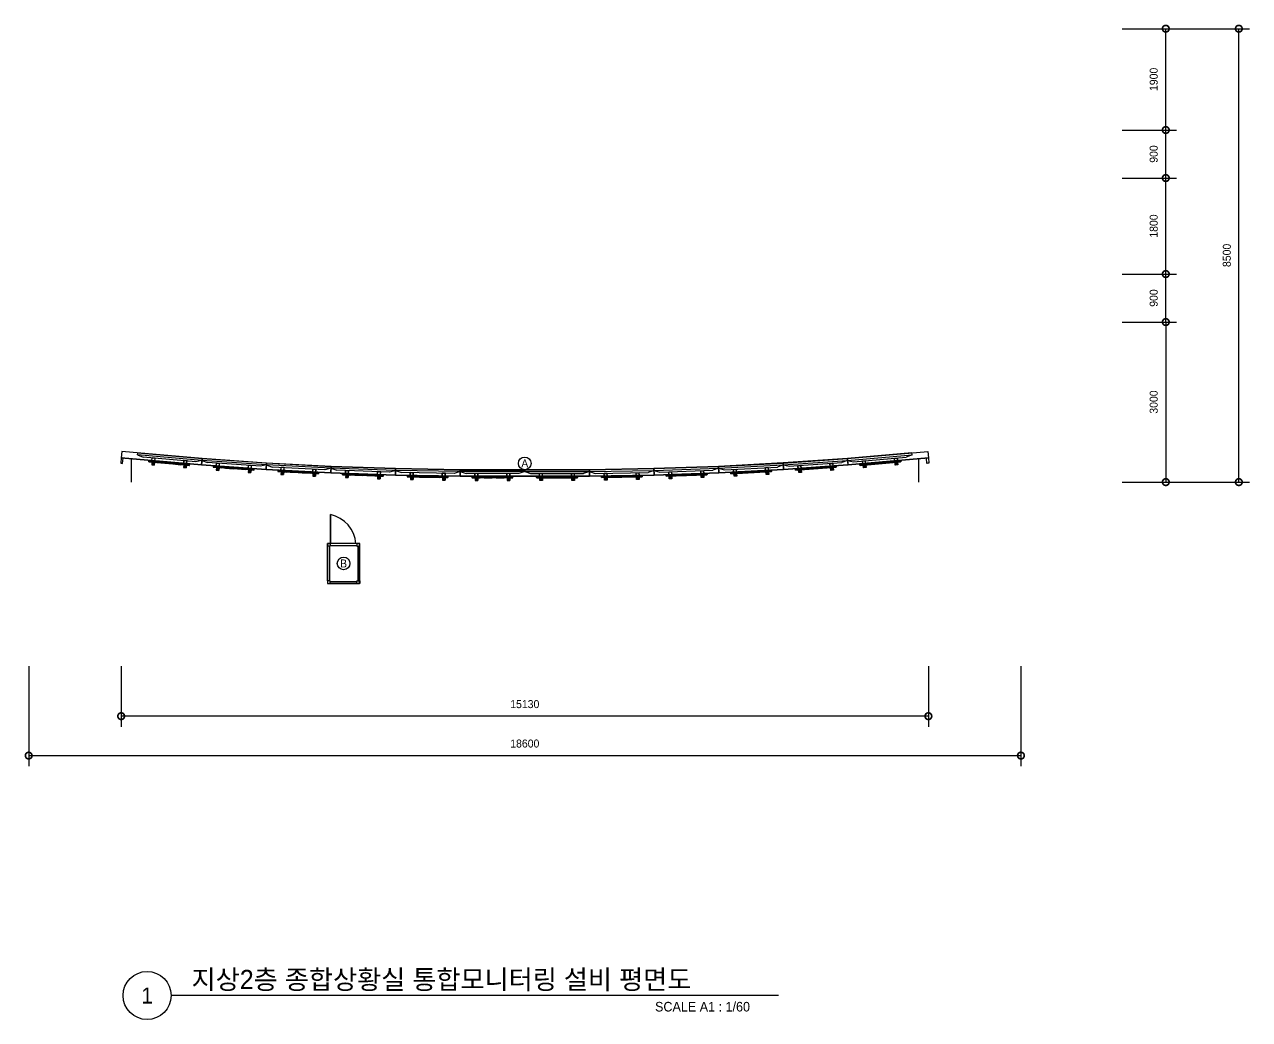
# Model space of a CAD drawing. Header units: millimetres. Extents: x 14417 to 125410, y 885 to 33253.
# Drawn here: x 14417 to 37381, y 1770 to 20425 of the extents above; entities that cross this region are included whole.
import ezdxf
from ezdxf.enums import TextEntityAlignment as Align

# ---------------------------------------------------------------- set-up
doc = ezdxf.new("R2010")
doc.units = ezdxf.units.MM
doc.header["$LTSCALE"] = 300
doc.linetypes.add('DASHED', pattern=[0.75, 0.5, -0.25])
doc.layers.get('Defpoints').update_dxf_attribs({"color": 163})
for name, color, linetype in [('------19 Communication Etc', 3, 'Continuous'), ('-----29 Indicator', 1, 'Continuous'), ('-----30 Text', 2, 'Continuous'), ('-----36 Dimension', 1, 'Continuous'), ('-----41 Drawing Title', 2, 'Continuous')]:
    doc.layers.add(name, color=color, linetype=linetype)
doc.styles.add('ELEC', font='')
doc.styles.get('ELEC').set_extended_font_data('Dotum')
doc.dimstyles.new('LE', dxfattribs={"dimscale": 30, "dimtxt": 3, "dimasz": 2.5, "dimexe": 2, "dimexo": 2, "dimgap": 1.5, "dimtad": 1, "dimdec": 0, "dimzin": 1, "dimdsep": 46, "dimtxsty": 'ELEC', "dimblk": 'DOTSMALL', "dimcen": 0, "dimclrd": 1, "dimclre": 1, "dimclrt": 1, "dimadec": 0, "dimazin": 0, "dimtfac": 1, "dimtdec": 0, "dimtix": 1, "dimtmove": 2, "dimatfit": 3, "dimldrblk": 'DOTSMALL', "dimfxl": 1, "dimtolj": 1, "dimtzin": 1, "dimarcsym": 0})

# ---------------------------------------------------------------- blocks, each defined once
blk = doc.blocks.new('sgcrrdcg')
at = {"color": 4}
for p, q in [((4541, -12196), (4541, -12161)), ((4592, -12159), (5094, -12159)), ((4592, -12159), (4592, -12194)), ((4592, -12159), (4592, -12194)), ((5094, -12159), (5094, -12194)), ((5145, -12196), (5145, -12161)), ((4549, -12210), (4540, -12210)), ((4576, -12210), (4540, -12210)), ((4540, -12210), (4540, -12858)), ((4576, -12858), (4576, -12210)), ((4592, -12186), (4592, -12195)), ((4592, -12186), (4592, -12195)), ((5094, -12194), (4592, -12194)), ((5094, -12186), (5094, -12195)), ((5109, -12858), (5109, -12210)), ((5109, -12210), (5145, -12210)), ((5136, -12210), (5145, -12210)), ((5145, -12210), (5145, -12858)), ((4549, -12858), (4540, -12858)), ((4576, -12858), (4540, -12858)), ((4549, -12858), (4540, -12858)), ((4576, -12858), (4540, -12858)), ((5109, -12858), (5145, -12858)), ((5109, -12858), (5145, -12858)), ((5136, -12858), (5145, -12858)), ((5136, -12858), (5145, -12858)), ((4541, -12872), (4541, -12907)), ((4592, -12882), (4592, -12873)), ((4592, -12882), (4592, -12873)), ((4592, -12882), (4592, -12873)), ((5094, -12874), (4592, -12874)), ((4592, -12909), (4592, -12874)), ((4592, -12909), (4592, -12874)), ((4592, -12909), (4592, -12874)), ((4592, -12909), (5094, -12909)), ((5094, -12882), (5094, -12873)), ((5094, -12882), (5094, -12873)), ((5094, -12909), (5094, -12874)), ((5094, -12909), (5094, -12874)), ((5145, -12872), (5145, -12907))]:
    blk.add_line(p, q, dxfattribs=at)
for points in [[(4540, -12210), (4540, -12159), (4592, -12159), (4592, -12210)], [(4541, -12909), (5145, -12909), (5145, -12159), (4541, -12159)], [(5145, -12210), (5145, -12159), (5094, -12159), (5094, -12210)], [(4540, -12858), (4540, -12909), (4592, -12909), (4592, -12858)], [(5145, -12858), (5145, -12909), (5094, -12909), (5094, -12858)]]:
    blk.add_lwpolyline(points, close=True, dxfattribs=at)
blk = doc.blocks.new('55didt')
at = {"color": 4, "linetype": 'Continuous'}
for p, q in [((5594941, -5153641), (5594940, -5153641)), ((5594940, -5153642), (5594941, -5153642)), ((5594941, -5153652), (5594940, -5153652)), ((5594940, -5153653), (5594941, -5153653)), ((5594941, -5153639), (5594941, -5153639)), ((5594941, -5153645), (5594941, -5153645)), ((5594941, -5153650), (5594941, -5153650)), ((5594941, -5153656), (5594941, -5153656)), ((5594942, -5153637), (5594944, -5153637)), ((5594942, -5153637), (5594942, -5153646)), ((5594942, -5153646), (5594944, -5153646)), ((5594942, -5153648), (5594944, -5153648)), ((5594942, -5153648), (5594942, -5153657)), ((5594942, -5153657), (5594944, -5153657)), ((5594944, -5153635), (5595704, -5153635)), ((5594944, -5153635), (5594944, -5153660)), ((5594946, -5153636), (5594944, -5153636)), ((5594946, -5153659), (5594944, -5153659)), ((5594946, -5153660), (5594944, -5153660)), ((5594946, -5153637), (5594946, -5153635)), ((5594948, -5153637), (5594946, -5153637)), ((5594946, -5153637), (5594946, -5153657)), ((5594946, -5153660), (5594946, -5153657)), ((5594946, -5153658), (5594946, -5153658)), ((5594948, -5153635), (5594948, -5153657)), ((5595700, -5153638), (5594948, -5153638)), ((5594948, -5153639), (5594951, -5153639)), ((5594948, -5153644), (5594951, -5153644)), ((5594948, -5153650), (5594951, -5153650)), ((5594948, -5153655), (5594951, -5153655)), ((5595700, -5153657), (5594948, -5153657)), ((5595699, -5153658), (5594949, -5153658)), ((5594949, -5153660), (5594949, -5153658)), ((5595699, -5153660), (5594949, -5153660)), ((5594952, -5153640), (5594951, -5153639)), ((5594951, -5153644), (5594951, -5153639)), ((5594952, -5153644), (5594951, -5153644)), ((5594952, -5153651), (5594951, -5153650)), ((5594951, -5153655), (5594951, -5153650)), ((5594952, -5153655), (5594951, -5153655)), ((5594952, -5153644), (5594952, -5153640)), ((5594952, -5153655), (5594952, -5153651)), ((5594989, -5153660), (5594989, -5153663)), ((5594989, -5153663), (5594989, -5153663)), ((5594989, -5153663), (5594989, -5153663)), ((5594989, -5153663), (5594989, -5153663)), ((5594989, -5153663), (5594989, -5153663)), ((5594990, -5153664), (5594990, -5153663)), ((5594990, -5153663), (5594990, -5153663)), ((5594990, -5153663), (5594990, -5153663)), ((5594990, -5153663), (5594990, -5153664)), ((5594990, -5153664), (5594990, -5153664)), ((5594990, -5153664), (5594990, -5153664)), ((5594990, -5153664), (5594990, -5153664)), ((5594991, -5153664), (5594991, -5153663)), ((5594991, -5153663), (5594991, -5153663)), ((5594993, -5153660), (5594993, -5153660)), ((5594993, -5153660), (5594993, -5153660)), ((5594994, -5153658), (5594994, -5153715)), ((5594994, -5153658), (5595053, -5153658)), ((5594994, -5153671), (5594994, -5153660)), ((5594994, -5153660), (5594994, -5153660)), ((5594994, -5153660), (5594994, -5153660)), ((5594997, -5153658), (5594997, -5153715)), ((5595006, -5153648), (5595006, -5153645)), ((5595042, -5153645), (5595006, -5153645)), ((5595006, -5153648), (5595006, -5153658)), ((5595006, -5153648), (5595042, -5153648)), ((5595009, -5153653), (5595006, -5153653)), ((5595009, -5153656), (5595006, -5153656)), ((5595009, -5153658), (5595009, -5153648)), ((5595020, -5153657), (5595009, -5153657)), ((5595010, -5153650), (5595010, -5153653)), ((5595010, -5153652), (5595010, -5153650)), ((5595010, -5153650), (5595038, -5153650)), ((5595010, -5153652), (5595038, -5153652)), ((5595010, -5153653), (5595038, -5153653)), ((5595011, -5153648), (5595011, -5153645)), ((5595011, -5153650), (5595011, -5153648)), ((5595012, -5153645), (5595012, -5153644)), ((5595012, -5153644), (5595012, -5153645)), ((5595018, -5153644), (5595012, -5153644)), ((5595018, -5153644), (5595012, -5153644)), ((5595012, -5153653), (5595012, -5153653)), ((5595012, -5153653), (5595018, -5153653)), ((5595013, -5153643), (5595013, -5153643)), ((5595015, -5153643), (5595015, -5153643)), ((5595015, -5153653), (5595015, -5153653)), ((5595016, -5153643), (5595016, -5153643)), ((5595017, -5153643), (5595017, -5153643)), ((5595018, -5153645), (5595018, -5153644)), ((5595018, -5153645), (5595018, -5153644)), ((5595018, -5153644), (5595018, -5153645)), ((5595030, -5153644), (5595018, -5153644)), ((5595018, -5153653), (5595018, -5153653)), ((5595019, -5153650), (5595019, -5153648)), ((5595020, -5153650), (5595020, -5153648)), ((5595020, -5153650), (5595020, -5153648)), ((5595020, -5153654), (5595020, -5153653)), ((5595020, -5153654), (5595020, -5153653)), ((5595020, -5153658), (5595020, -5153655)), ((5595020, -5153658), (5595020, -5153655)), ((5595021, -5153645), (5595021, -5153644)), ((5595021, -5153653), (5595021, -5153658)), ((5595021, -5153653), (5595021, -5153658)), ((5595027, -5153645), (5595027, -5153644)), ((5595027, -5153653), (5595027, -5153658)), ((5595027, -5153653), (5595027, -5153658)), ((5595028, -5153649), (5595028, -5153648)), ((5595028, -5153649), (5595028, -5153648)), ((5595028, -5153650), (5595028, -5153649)), ((5595028, -5153650), (5595028, -5153649)), ((5595028, -5153656), (5595028, -5153653)), ((5595028, -5153656), (5595028, -5153653)), ((5595028, -5153658), (5595028, -5153656)), ((5595028, -5153658), (5595028, -5153656)), ((5595039, -5153657), (5595028, -5153657)), ((5595029, -5153650), (5595029, -5153648)), ((5595030, -5153645), (5595030, -5153644)), ((5595030, -5153644), (5595030, -5153645)), ((5595030, -5153645), (5595030, -5153644)), ((5595036, -5153644), (5595030, -5153644)), ((5595036, -5153644), (5595030, -5153644)), ((5595030, -5153653), (5595030, -5153653)), ((5595030, -5153653), (5595036, -5153653)), ((5595031, -5153643), (5595031, -5153643)), ((5595032, -5153643), (5595032, -5153643)), ((5595033, -5153643), (5595033, -5153643)), ((5595033, -5153653), (5595033, -5153653)), ((5595034, -5153643), (5595034, -5153643)), ((5595036, -5153645), (5595036, -5153644)), ((5595036, -5153644), (5595036, -5153645)), ((5595036, -5153650), (5595036, -5153648)), ((5595036, -5153653), (5595036, -5153653)), ((5595037, -5153648), (5595037, -5153645)), ((5595038, -5153652), (5595038, -5153650)), ((5595038, -5153653), (5595038, -5153650)), ((5595039, -5153648), (5595039, -5153658)), ((5595039, -5153653), (5595042, -5153653)), ((5595039, -5153656), (5595042, -5153656)), ((5595042, -5153648), (5595042, -5153645)), ((5595042, -5153648), (5595042, -5153658)), ((5595050, -5153658), (5595050, -5153715)), ((5595053, -5153658), (5595053, -5153715)), ((5595054, -5153660), (5595054, -5153660)), ((5595054, -5153660), (5595054, -5153671)), ((5595055, -5153661), (5595055, -5153660)), ((5595588, -5153660), (5595588, -5153663)), ((5595589, -5153663), (5595588, -5153663)), ((5595589, -5153664), (5595589, -5153663)), ((5595589, -5153663), (5595589, -5153663)), ((5595589, -5153663), (5595589, -5153663)), ((5595590, -5153663), (5595589, -5153664)), ((5595589, -5153663), (5595589, -5153663)), ((5595589, -5153663), (5595589, -5153663)), ((5595589, -5153664), (5595589, -5153664)), ((5595589, -5153664), (5595589, -5153664)), ((5595589, -5153664), (5595589, -5153664)), ((5595590, -5153664), (5595590, -5153663)), ((5595590, -5153663), (5595590, -5153663)), ((5595590, -5153663), (5595590, -5153663)), ((5595592, -5153660), (5595592, -5153660)), ((5595593, -5153671), (5595593, -5153660)), ((5595593, -5153660), (5595593, -5153660)), ((5595593, -5153660), (5595593, -5153660)), ((5595593, -5153660), (5595593, -5153660)), ((5595594, -5153658), (5595594, -5153715)), ((5595594, -5153658), (5595653, -5153658)), ((5595597, -5153658), (5595597, -5153715)), ((5595605, -5153648), (5595605, -5153645)), ((5595641, -5153645), (5595605, -5153645)), ((5595605, -5153648), (5595605, -5153658)), ((5595605, -5153648), (5595641, -5153648)), ((5595608, -5153653), (5595605, -5153653)), ((5595608, -5153656), (5595605, -5153656)), ((5595608, -5153658), (5595608, -5153648)), ((5595619, -5153657), (5595608, -5153657)), ((5595609, -5153652), (5595609, -5153650)), ((5595609, -5153650), (5595637, -5153650)), ((5595609, -5153652), (5595637, -5153652)), ((5595610, -5153648), (5595610, -5153645)), ((5595610, -5153650), (5595610, -5153653)), ((5595610, -5153653), (5595637, -5153653)), ((5595611, -5153645), (5595611, -5153644)), ((5595611, -5153644), (5595611, -5153645)), ((5595617, -5153644), (5595611, -5153644)), ((5595617, -5153644), (5595611, -5153644)), ((5595611, -5153650), (5595611, -5153648)), ((5595611, -5153653), (5595611, -5153653)), ((5595611, -5153653), (5595617, -5153653)), ((5595613, -5153643), (5595613, -5153643)), ((5595614, -5153643), (5595614, -5153643)), ((5595614, -5153653), (5595614, -5153653)), ((5595615, -5153643), (5595615, -5153643)), ((5595616, -5153643), (5595616, -5153643)), ((5595617, -5153645), (5595617, -5153644)), ((5595617, -5153645), (5595617, -5153644)), ((5595617, -5153644), (5595617, -5153645)), ((5595629, -5153644), (5595617, -5153644)), ((5595617, -5153653), (5595617, -5153653)), ((5595618, -5153650), (5595618, -5153648)), ((5595619, -5153650), (5595619, -5153648)), ((5595619, -5153650), (5595619, -5153648)), ((5595619, -5153654), (5595619, -5153653)), ((5595619, -5153654), (5595619, -5153653)), ((5595619, -5153658), (5595619, -5153655)), ((5595619, -5153658), (5595619, -5153655)), ((5595620, -5153645), (5595620, -5153644)), ((5595620, -5153653), (5595620, -5153658)), ((5595620, -5153653), (5595620, -5153658)), ((5595626, -5153645), (5595626, -5153644)), ((5595626, -5153653), (5595626, -5153658)), ((5595626, -5153653), (5595626, -5153658)), ((5595628, -5153650), (5595628, -5153648)), ((5595628, -5153649), (5595628, -5153648)), ((5595628, -5153649), (5595628, -5153648)), ((5595628, -5153650), (5595628, -5153649)), ((5595628, -5153650), (5595628, -5153649)), ((5595628, -5153656), (5595628, -5153653)), ((5595628, -5153656), (5595628, -5153653)), ((5595628, -5153658), (5595628, -5153656)), ((5595628, -5153658), (5595628, -5153656)), ((5595638, -5153657), (5595628, -5153657)), ((5595629, -5153645), (5595629, -5153644)), ((5595629, -5153644), (5595629, -5153645)), ((5595629, -5153645), (5595629, -5153644)), ((5595635, -5153644), (5595629, -5153644)), ((5595635, -5153644), (5595629, -5153644)), ((5595629, -5153653), (5595629, -5153653)), ((5595629, -5153653), (5595635, -5153653)), ((5595630, -5153643), (5595630, -5153643)), ((5595632, -5153643), (5595632, -5153643)), ((5595632, -5153653), (5595632, -5153653)), ((5595633, -5153643), (5595633, -5153643)), ((5595634, -5153643), (5595634, -5153643)), ((5595635, -5153645), (5595635, -5153644)), ((5595635, -5153644), (5595635, -5153645)), ((5595635, -5153653), (5595635, -5153653)), ((5595636, -5153648), (5595636, -5153645)), ((5595636, -5153650), (5595636, -5153648)), ((5595637, -5153652), (5595637, -5153650)), ((5595637, -5153653), (5595637, -5153650)), ((5595638, -5153648), (5595638, -5153658)), ((5595638, -5153653), (5595641, -5153653)), ((5595638, -5153656), (5595641, -5153656)), ((5595641, -5153648), (5595641, -5153645)), ((5595641, -5153648), (5595641, -5153658)), ((5595650, -5153658), (5595650, -5153715)), ((5595653, -5153658), (5595653, -5153715)), ((5595653, -5153660), (5595653, -5153671)), ((5595654, -5153661), (5595654, -5153660)), ((5595654, -5153660), (5595654, -5153660)), ((5595696, -5153639), (5595696, -5153644)), ((5595696, -5153640), (5595696, -5153639)), ((5595700, -5153639), (5595696, -5153639)), ((5595696, -5153640), (5595696, -5153644)), ((5595696, -5153644), (5595696, -5153644)), ((5595700, -5153644), (5595696, -5153644)), ((5595696, -5153650), (5595696, -5153655)), ((5595696, -5153651), (5595696, -5153650)), ((5595700, -5153650), (5595696, -5153650)), ((5595696, -5153651), (5595696, -5153655)), ((5595696, -5153655), (5595696, -5153655)), ((5595700, -5153655), (5595696, -5153655)), ((5595699, -5153660), (5595699, -5153658)), ((5595700, -5153635), (5595700, -5153657)), ((5595700, -5153637), (5595702, -5153637)), ((5595702, -5153635), (5595702, -5153636)), ((5595702, -5153657), (5595702, -5153636)), ((5595702, -5153636), (5595704, -5153636)), ((5595702, -5153657), (5595702, -5153660)), ((5595702, -5153658), (5595702, -5153658)), ((5595702, -5153659), (5595704, -5153659)), ((5595702, -5153660), (5595704, -5153660)), ((5595704, -5153635), (5595704, -5153660)), ((5595706, -5153637), (5595704, -5153637)), ((5595706, -5153646), (5595704, -5153646)), ((5595706, -5153648), (5595704, -5153648)), ((5595706, -5153657), (5595704, -5153657)), ((5595706, -5153637), (5595706, -5153646)), ((5595706, -5153648), (5595706, -5153657)), ((5595707, -5153639), (5595707, -5153639)), ((5595708, -5153641), (5595707, -5153641)), ((5595707, -5153642), (5595708, -5153642)), ((5595707, -5153645), (5595707, -5153645)), ((5595707, -5153650), (5595707, -5153650)), ((5595708, -5153652), (5595707, -5153652)), ((5595707, -5153653), (5595708, -5153653)), ((5595707, -5153656), (5595707, -5153656)), ((5594994, -5153713), (5594994, -5153715)), ((5594994, -5153713), (5594997, -5153713)), ((5594994, -5153715), (5595053, -5153715)), ((5594995, -5153713), (5594995, -5153715)), ((5594997, -5153712), (5595050, -5153712)), ((5595053, -5153713), (5595050, -5153713)), ((5595052, -5153713), (5595052, -5153715)), ((5595053, -5153713), (5595053, -5153715)), ((5595594, -5153713), (5595594, -5153715)), ((5595594, -5153713), (5595597, -5153713)), ((5595594, -5153715), (5595653, -5153715)), ((5595595, -5153713), (5595595, -5153715)), ((5595597, -5153712), (5595650, -5153712)), ((5595653, -5153713), (5595650, -5153713)), ((5595652, -5153713), (5595652, -5153715)), ((5595653, -5153713), (5595653, -5153715))]:
    blk.add_line(p, q, dxfattribs=at)
at = {"color": 4, "linetype": 'DASHED'}
blk.add_line((5595704, -5153635), (5594944, -5153635), dxfattribs=at)
at = {"color": 3}
for p, q in [((5594718, -5153750), (5594828, -5153715)), ((5594718, -5153750), (5595929, -5153750)), ((5595929, -5153750), (5595819, -5153715))]:
    blk.add_line(p, q, dxfattribs=at)
at = {"color": 4, "linetype": 'Continuous'}
for points in [[(5594990, -5153663), (5594990, -5153663), (5594990, -5153663), (5594989, -5153663), (5594989, -5153663)], [(5594989, -5153663), (5594989, -5153663), (5594989, -5153663)], [(5594991, -5153663), (5594991, -5153663), (5594991, -5153663), (5594990, -5153663), (5594990, -5153663)], [(5594990, -5153663), (5594990, -5153663), (5594990, -5153663)], [(5595020, -5153655), (5595019, -5153654), (5595019, -5153654)], [(5595019, -5153654), (5595019, -5153654), (5595020, -5153654)], [(5595028, -5153649), (5595028, -5153649), (5595028, -5153649)], [(5595028, -5153649), (5595028, -5153649), (5595028, -5153649)], [(5595028, -5153656), (5595028, -5153656), (5595028, -5153656)], [(5595028, -5153656), (5595028, -5153656), (5595028, -5153656)], [(5595589, -5153663), (5595589, -5153663), (5595589, -5153663), (5595589, -5153663), (5595589, -5153663)], [(5595589, -5153663), (5595589, -5153663), (5595589, -5153663)], [(5595590, -5153663), (5595590, -5153663), (5595590, -5153663), (5595590, -5153663), (5595590, -5153663)], [(5595590, -5153663), (5595590, -5153663), (5595590, -5153663)], [(5595619, -5153655), (5595619, -5153654), (5595619, -5153654)], [(5595619, -5153654), (5595619, -5153654), (5595619, -5153654)], [(5595628, -5153649), (5595628, -5153649), (5595628, -5153649)], [(5595628, -5153649), (5595628, -5153649), (5595628, -5153649)], [(5595628, -5153656), (5595628, -5153656), (5595628, -5153656)], [(5595628, -5153656), (5595628, -5153656), (5595628, -5153656)]]:
    blk.add_lwpolyline(points, dxfattribs=at)
at = {"color": 1}
for points in [[(5595049, -5153585), (5594999, -5153585), (5594999, -5153635), (5595049, -5153635), (5595049, -5153585), (5594999, -5153635), (5594999, -5153585), (5595049, -5153635)], [(5595649, -5153585), (5595599, -5153585), (5595599, -5153635), (5595649, -5153635), (5595649, -5153585), (5595599, -5153635), (5595599, -5153585), (5595649, -5153635)]]:
    blk.add_lwpolyline(points, dxfattribs=at)
at = {"color": 3}
for points in [[(5595929, -5153750), (5595929, -5153785), (5594718, -5153785), (5594718, -5153750)], [(5594828, -5153715), (5595819, -5153715)]]:
    blk.add_lwpolyline(points, dxfattribs=at)
at = {"color": 4, "linetype": 'Continuous'}
for centre, radius, start, end in [((5594947, -5153642), 6.98, 154.5534, 175.8934), ((5594947, -5153642), 6.98, 184.1066, 205.4466), ((5594947, -5153653), 6.98, 154.5534, 175.8934), ((5594947, -5153653), 6.98, 184.1066, 205.4466), ((5594947, -5153642), 7, 137.2679, 154.5809), ((5594947, -5153642), 6.32, 175.4656, 184.5344), ((5594947, -5153642), 7, 205.4191, 222.7321), ((5594947, -5153653), 7, 137.2679, 154.5809), ((5594947, -5153653), 6.32, 175.4656, 184.5344), ((5594947, -5153653), 7, 205.4191, 222.7321), ((5594949, -5153657), 3, 180, 270), ((5594949, -5153657), 1, 180, 270), ((5594996, -5153666), 6.06, 114.1954, 245.8046), ((5594994, -5153660), 0.3, 0, 114.1954), ((5594994, -5153671), 0.3, 245.8046, 0), ((5595010, -5153652), 0.5, 180, 270), ((5595015, -5153647), 4.35, 113.0046, 130.4927), ((5595015, -5153647), 4.35, 113.0046, 130.4927), ((5595013, -5153644), 0.5, 130.4927, 180), ((5595015, -5153647), 4.32, 96.6445, 113.167), ((5595015, -5153647), 4, 82.8266, 97.1734), ((5595015, -5153647), 4.32, 66.833, 83.3555), ((5595015, -5153647), 4.35, 49.5073, 66.9954), ((5595018, -5153644), 0.5, 0, 49.5073), ((5595033, -5153647), 4.35, 113.0046, 130.4927), ((5595033, -5153647), 4.35, 113.0046, 130.4927), ((5595030, -5153644), 0.5, 130.4927, 180), ((5595033, -5153647), 4.32, 96.6445, 113.167), ((5595033, -5153647), 4, 82.8266, 97.1734), ((5595033, -5153647), 4.32, 66.833, 83.3555), ((5595033, -5153647), 4.35, 49.5073, 66.9954), ((5595035, -5153644), 0.5, 0, 49.5073), ((5595038, -5153652), 0.5, 270, 0), ((5595054, -5153660), 0.3, 65.8046, 180), ((5595054, -5153671), 0.3, 180, 294.1954), ((5595051, -5153666), 6.06, 294.1954, 65.8046), ((5595596, -5153666), 6.06, 114.1954, 245.8046), ((5595593, -5153660), 0.3, 0, 114.1954), ((5595593, -5153671), 0.3, 245.8046, 0), ((5595610, -5153652), 0.5, 180, 270), ((5595614, -5153647), 4.35, 113.0046, 130.4927), ((5595614, -5153647), 4.35, 113.0046, 130.4927), ((5595612, -5153644), 0.5, 130.4927, 180), ((5595614, -5153647), 4.32, 96.6445, 113.167), ((5595614, -5153647), 4, 82.8266, 97.1734), ((5595614, -5153647), 4.32, 66.833, 83.3555), ((5595614, -5153647), 4.35, 49.5073, 66.9954), ((5595617, -5153644), 0.5, 0, 49.5073), ((5595632, -5153647), 4.35, 113.0046, 130.4927), ((5595632, -5153647), 4.35, 113.0046, 130.4927), ((5595630, -5153644), 0.5, 130.4927, 180), ((5595632, -5153647), 4.32, 96.6445, 113.167), ((5595632, -5153647), 4, 82.8266, 97.1734), ((5595632, -5153647), 4.32, 66.833, 83.3555), ((5595632, -5153647), 4.35, 49.5073, 66.9954), ((5595635, -5153644), 0.5, 0, 49.5073), ((5595637, -5153652), 0.5, 270, 0), ((5595651, -5153666), 6.06, 294.1954, 65.8046), ((5595653, -5153660), 0.3, 65.8046, 180), ((5595653, -5153671), 0.3, 180, 294.1954), ((5595699, -5153657), 3, 270, 0), ((5595699, -5153657), 1, 270, 0), ((5595701, -5153642), 7, 25.4191, 42.7321), ((5595701, -5153642), 7, 317.2679, 334.5809), ((5595701, -5153653), 7, 25.4191, 42.7321), ((5595701, -5153653), 7, 317.2679, 334.5809), ((5595701, -5153642), 6.98, 4.1066, 25.4466), ((5595701, -5153642), 6.32, 355.4656, 4.5344), ((5595701, -5153642), 6.98, 334.5534, 355.8934), ((5595701, -5153653), 6.98, 4.1066, 25.4466), ((5595701, -5153653), 6.32, 355.4656, 4.5344), ((5595701, -5153653), 6.98, 334.5534, 355.8934)]:
    blk.add_arc(centre, radius, start, end, dxfattribs=at)
for points, knots in [([(5594989, -5153663), (5594990, -5153663), (5594990, -5153663), (5594990, -5153663), (5594990, -5153662), (5594990, -5153662), (5594990, -5153661), (5594990, -5153661), (5594990, -5153660), (5594990, -5153660)], [0, 0, 0, 0, 0.062991, 0.155196, 0.272175, 0.408158, 0.556392, 0.709504, 1, 1, 1, 1]), ([(5594989, -5153663), (5594989, -5153662), (5594990, -5153662), (5594990, -5153661), (5594990, -5153660), (5594990, -5153660)], [0, 0, 0, 0, 0.217256, 0.472293, 1, 1, 1, 1]), ([(5594989, -5153663), (5594989, -5153663), (5594989, -5153663), (5594989, -5153663), (5594989, -5153663)], [0, 0, 0, 0, 0.414152, 1, 1, 1, 1]), ([(5594989, -5153663), (5594989, -5153663), (5594989, -5153663), (5594989, -5153663), (5594989, -5153663), (5594989, -5153663), (5594989, -5153663)], [0, 0, 0, 0, 0.13055, 0.340733, 0.630929, 1, 1, 1, 1]), ([(5594989, -5153663), (5594989, -5153663), (5594989, -5153663), (5594989, -5153663), (5594989, -5153663)], [0, 0, 0, 0, 0.417745, 1, 1, 1, 1]), ([(5594990, -5153663), (5594990, -5153663), (5594990, -5153663), (5594991, -5153663), (5594991, -5153663), (5594991, -5153663), (5594991, -5153662), (5594991, -5153662), (5594991, -5153661), (5594991, -5153661), (5594991, -5153660), (5594991, -5153660), (5594991, -5153660)], [0, 0, 0, 0, 0.019445, 0.04789, 0.085064, 0.130476, 0.243399, 0.380288, 0.533324, 0.693737, 0.852328, 1, 1, 1, 1]), ([(5594990, -5153664), (5594990, -5153664), (5594990, -5153664), (5594990, -5153664), (5594990, -5153664), (5594990, -5153664), (5594990, -5153663), (5594990, -5153663), (5594990, -5153663), (5594990, -5153663), (5594990, -5153662), (5594990, -5153662), (5594990, -5153661), (5594990, -5153660), (5594990, -5153660), (5594990, -5153660)], [0, 0, 0, 0, 0.005568, 0.013453, 0.036311, 0.068471, 0.10956, 0.159022, 0.216192, 0.280272, 0.350382, 0.504702, 0.670582, 0.8388, 1, 1, 1, 1]), ([(5594990, -5153663), (5594990, -5153663), (5594990, -5153663), (5594990, -5153663), (5594990, -5153663), (5594990, -5153663), (5594990, -5153663), (5594990, -5153663), (5594990, -5153663), (5594990, -5153663), (5594990, -5153663), (5594990, -5153663), (5594990, -5153662), (5594990, -5153662), (5594990, -5153662), (5594990, -5153662), (5594990, -5153661), (5594990, -5153661), (5594990, -5153660), (5594990, -5153660), (5594990, -5153660)], [0, 0, 0, 0, 0.004634, 0.00625, 0.007768, 0.011834, 0.018412, 0.027848, 0.040204, 0.073611, 0.11819, 0.173164, 0.237509, 0.310033, 0.389355, 0.473982, 0.562303, 0.652645, 0.832518, 1, 1, 1, 1]), ([(5594990, -5153660), (5594990, -5153660), (5594990, -5153661), (5594990, -5153662), (5594990, -5153663), (5594990, -5153663), (5594990, -5153663), (5594990, -5153664), (5594990, -5153664)], [0, 0, 0, 0, 0.297576, 0.595258, 0.728319, 0.843181, 0.935011, 1, 1, 1, 1]), ([(5594990, -5153664), (5594990, -5153664), (5594990, -5153664), (5594990, -5153664), (5594990, -5153664), (5594990, -5153664), (5594990, -5153664), (5594990, -5153664)], [0, 0, 0, 0, 0.412199, 0.713319, 0.822487, 0.904839, 1, 1, 1, 1]), ([(5594991, -5153660), (5594991, -5153660), (5594991, -5153661), (5594991, -5153662), (5594991, -5153663)], [0, 0, 0, 0, 0.509213, 1, 1, 1, 1]), ([(5594991, -5153663), (5594991, -5153662), (5594991, -5153661), (5594991, -5153660), (5594991, -5153660)], [0, 0, 0, 0, 0.482075, 1, 1, 1, 1]), ([(5594991, -5153663), (5594991, -5153663), (5594991, -5153663), (5594991, -5153663), (5594991, -5153663), (5594991, -5153663), (5594991, -5153663), (5594991, -5153663), (5594991, -5153663), (5594991, -5153663), (5594991, -5153663), (5594991, -5153663), (5594991, -5153662), (5594991, -5153662), (5594991, -5153662), (5594991, -5153662), (5594991, -5153661), (5594991, -5153661), (5594991, -5153660), (5594991, -5153660), (5594991, -5153660)], [0, 0, 0, 0, 0.004638, 0.006255, 0.007774, 0.01184, 0.018411, 0.027838, 0.04019, 0.073574, 0.118136, 0.173083, 0.237407, 0.309908, 0.389212, 0.473828, 0.562144, 0.652492, 0.832412, 1, 1, 1, 1]), ([(5594992, -5153660), (5594992, -5153660), (5594992, -5153660), (5594992, -5153661), (5594992, -5153661)], [0, 0, 0, 0, 0.240334, 1, 1, 1, 1]), ([(5594992, -5153661), (5594992, -5153661), (5594992, -5153661), (5594992, -5153660), (5594992, -5153660)], [0, 0, 0, 0, 0.255022, 1, 1, 1, 1]), ([(5594992, -5153662), (5594992, -5153662), (5594992, -5153661), (5594992, -5153660), (5594992, -5153660)], [0, 0, 0, 0, 0.245853, 1, 1, 1, 1]), ([(5594992, -5153662), (5594992, -5153662), (5594992, -5153661), (5594992, -5153660), (5594992, -5153660)], [0, 0, 0, 0, 0.251783, 1, 1, 1, 1]), ([(5594993, -5153661), (5594993, -5153661), (5594993, -5153660), (5594993, -5153660), (5594993, -5153660)], [0, 0, 0, 0, 0.261493, 1, 1, 1, 1]), ([(5594993, -5153661), (5594993, -5153661), (5594993, -5153660), (5594993, -5153660), (5594993, -5153660)], [0, 0, 0, 0, 0.261636, 1, 1, 1, 1]), ([(5595012, -5153653), (5595012, -5153653), (5595012, -5153653), (5595013, -5153653), (5595013, -5153653), (5595013, -5153653), (5595014, -5153653)], [0, 0, 0, 0, 0.251418, 0.50175, 0.75115, 1, 1, 1, 1]), ([(5595014, -5153653), (5595014, -5153653), (5595014, -5153653), (5595014, -5153653), (5595015, -5153653), (5595015, -5153653), (5595015, -5153653)], [0, 0, 0, 0, 0.248851, 0.49825, 0.748582, 1, 1, 1, 1]), ([(5595015, -5153653), (5595015, -5153653), (5595015, -5153653), (5595016, -5153653), (5595016, -5153653), (5595016, -5153653), (5595017, -5153653)], [0, 0, 0, 0, 0.251418, 0.50175, 0.75115, 1, 1, 1, 1]), ([(5595017, -5153653), (5595017, -5153653), (5595017, -5153653), (5595017, -5153653), (5595018, -5153653), (5595018, -5153653), (5595018, -5153653)], [0, 0, 0, 0, 0.248851, 0.49825, 0.748582, 1, 1, 1, 1]), ([(5595030, -5153653), (5595030, -5153653), (5595030, -5153653), (5595031, -5153653), (5595031, -5153653), (5595031, -5153653), (5595031, -5153653)], [0, 0, 0, 0, 0.251418, 0.50175, 0.75115, 1, 1, 1, 1]), ([(5595031, -5153653), (5595031, -5153653), (5595032, -5153653), (5595032, -5153653), (5595032, -5153653), (5595033, -5153653), (5595033, -5153653)], [0, 0, 0, 0, 0.248851, 0.49825, 0.748582, 1, 1, 1, 1]), ([(5595033, -5153653), (5595033, -5153653), (5595033, -5153653), (5595034, -5153653), (5595034, -5153653), (5595034, -5153653), (5595034, -5153653)], [0, 0, 0, 0, 0.251418, 0.50175, 0.75115, 1, 1, 1, 1]), ([(5595034, -5153653), (5595034, -5153653), (5595035, -5153653), (5595035, -5153653), (5595035, -5153653), (5595036, -5153653), (5595036, -5153653)], [0, 0, 0, 0, 0.248851, 0.49825, 0.748582, 1, 1, 1, 1]), ([(5595589, -5153663), (5595589, -5153663), (5595589, -5153663), (5595589, -5153663), (5595589, -5153662), (5595589, -5153662), (5595589, -5153661), (5595589, -5153661), (5595589, -5153660), (5595589, -5153660)], [0, 0, 0, 0, 0.062991, 0.155196, 0.272175, 0.408158, 0.556392, 0.709504, 1, 1, 1, 1]), ([(5595589, -5153664), (5595589, -5153664), (5595589, -5153664), (5595589, -5153664), (5595589, -5153664), (5595589, -5153664), (5595589, -5153663), (5595589, -5153663), (5595589, -5153663), (5595589, -5153663), (5595589, -5153662), (5595590, -5153662), (5595590, -5153661), (5595590, -5153660), (5595590, -5153660), (5595590, -5153660)], [0, 0, 0, 0, 0.005568, 0.013453, 0.036311, 0.068471, 0.10956, 0.159022, 0.216192, 0.280272, 0.350382, 0.504702, 0.670582, 0.8388, 1, 1, 1, 1]), ([(5595589, -5153663), (5595589, -5153663), (5595589, -5153663), (5595589, -5153663), (5595589, -5153663), (5595589, -5153663), (5595589, -5153663), (5595589, -5153663), (5595589, -5153663), (5595589, -5153663), (5595589, -5153663), (5595589, -5153663), (5595589, -5153662), (5595589, -5153662), (5595589, -5153662), (5595589, -5153662), (5595589, -5153661), (5595589, -5153661), (5595589, -5153660), (5595589, -5153660), (5595589, -5153660)], [0, 0, 0, 0, 0.004634, 0.00625, 0.007768, 0.011834, 0.018412, 0.027848, 0.040204, 0.073611, 0.11819, 0.173164, 0.237509, 0.310033, 0.389355, 0.473982, 0.562303, 0.652645, 0.832518, 1, 1, 1, 1]), ([(5595590, -5153660), (5595589, -5153660), (5595589, -5153661), (5595589, -5153662), (5595589, -5153663), (5595589, -5153663), (5595589, -5153663), (5595589, -5153664), (5595589, -5153664)], [0, 0, 0, 0, 0.297576, 0.595258, 0.728319, 0.843181, 0.935011, 1, 1, 1, 1]), ([(5595589, -5153663), (5595589, -5153662), (5595589, -5153662), (5595589, -5153661), (5595589, -5153660), (5595589, -5153660)], [0, 0, 0, 0, 0.217256, 0.472293, 1, 1, 1, 1]), ([(5595589, -5153663), (5595589, -5153663), (5595589, -5153663), (5595589, -5153663), (5595589, -5153663)], [0, 0, 0, 0, 0.414152, 1, 1, 1, 1]), ([(5595589, -5153663), (5595589, -5153663), (5595589, -5153663), (5595589, -5153663), (5595589, -5153663), (5595589, -5153663), (5595589, -5153663)], [0, 0, 0, 0, 0.13055, 0.340733, 0.630929, 1, 1, 1, 1]), ([(5595589, -5153663), (5595589, -5153663), (5595589, -5153663), (5595589, -5153663), (5595589, -5153663)], [0, 0, 0, 0, 0.417745, 1, 1, 1, 1]), ([(5595589, -5153664), (5595589, -5153664), (5595589, -5153664), (5595589, -5153664), (5595589, -5153664), (5595589, -5153664), (5595589, -5153664), (5595589, -5153664)], [0, 0, 0, 0, 0.412199, 0.713319, 0.822487, 0.904839, 1, 1, 1, 1]), ([(5595591, -5153660), (5595591, -5153660), (5595591, -5153661), (5595591, -5153662), (5595590, -5153663)], [0, 0, 0, 0, 0.509213, 1, 1, 1, 1]), ([(5595590, -5153663), (5595590, -5153662), (5595590, -5153661), (5595590, -5153660), (5595591, -5153660)], [0, 0, 0, 0, 0.482075, 1, 1, 1, 1]), ([(5595590, -5153663), (5595590, -5153663), (5595590, -5153663), (5595590, -5153663), (5595590, -5153663), (5595590, -5153663), (5595590, -5153662), (5595590, -5153662), (5595590, -5153661), (5595590, -5153661), (5595590, -5153660), (5595590, -5153660), (5595590, -5153660)], [0, 0, 0, 0, 0.019445, 0.04789, 0.085064, 0.130476, 0.243399, 0.380288, 0.533324, 0.693737, 0.852328, 1, 1, 1, 1]), ([(5595590, -5153663), (5595590, -5153663), (5595590, -5153663), (5595590, -5153663), (5595590, -5153663), (5595590, -5153663), (5595590, -5153663), (5595590, -5153663), (5595590, -5153663), (5595590, -5153663), (5595590, -5153663), (5595590, -5153663), (5595590, -5153662), (5595590, -5153662), (5595590, -5153662), (5595590, -5153662), (5595590, -5153661), (5595590, -5153661), (5595590, -5153660), (5595590, -5153660), (5595590, -5153660)], [0, 0, 0, 0, 0.004638, 0.006255, 0.007774, 0.01184, 0.018411, 0.027838, 0.04019, 0.073574, 0.118136, 0.173083, 0.237407, 0.309908, 0.389212, 0.473828, 0.562144, 0.652492, 0.832412, 1, 1, 1, 1]), ([(5595591, -5153661), (5595591, -5153661), (5595591, -5153661), (5595591, -5153660), (5595592, -5153660)], [0, 0, 0, 0, 0.255022, 1, 1, 1, 1]), ([(5595591, -5153662), (5595591, -5153662), (5595591, -5153661), (5595591, -5153660), (5595591, -5153660)], [0, 0, 0, 0, 0.245853, 1, 1, 1, 1]), ([(5595591, -5153662), (5595591, -5153662), (5595591, -5153661), (5595591, -5153660), (5595591, -5153660)], [0, 0, 0, 0, 0.251783, 1, 1, 1, 1]), ([(5595592, -5153660), (5595592, -5153660), (5595592, -5153660), (5595592, -5153661), (5595592, -5153661)], [0, 0, 0, 0, 0.240334, 1, 1, 1, 1]), ([(5595592, -5153661), (5595592, -5153661), (5595592, -5153660), (5595592, -5153660), (5595592, -5153660)], [0, 0, 0, 0, 0.261493, 1, 1, 1, 1]), ([(5595592, -5153661), (5595592, -5153661), (5595592, -5153660), (5595592, -5153660), (5595592, -5153660)], [0, 0, 0, 0, 0.261636, 1, 1, 1, 1]), ([(5595611, -5153653), (5595611, -5153653), (5595612, -5153653), (5595612, -5153653), (5595612, -5153653), (5595613, -5153653), (5595613, -5153653)], [0, 0, 0, 0, 0.251418, 0.50175, 0.75115, 1, 1, 1, 1]), ([(5595613, -5153653), (5595613, -5153653), (5595613, -5153653), (5595614, -5153653), (5595614, -5153653), (5595614, -5153653), (5595614, -5153653)], [0, 0, 0, 0, 0.248851, 0.49825, 0.748582, 1, 1, 1, 1]), ([(5595614, -5153653), (5595614, -5153653), (5595615, -5153653), (5595615, -5153653), (5595615, -5153653), (5595616, -5153653), (5595616, -5153653)], [0, 0, 0, 0, 0.251418, 0.50175, 0.75115, 1, 1, 1, 1]), ([(5595616, -5153653), (5595616, -5153653), (5595616, -5153653), (5595617, -5153653), (5595617, -5153653), (5595617, -5153653), (5595617, -5153653)], [0, 0, 0, 0, 0.248851, 0.49825, 0.748582, 1, 1, 1, 1]), ([(5595629, -5153653), (5595629, -5153653), (5595629, -5153653), (5595630, -5153653), (5595630, -5153653), (5595630, -5153653), (5595631, -5153653)], [0, 0, 0, 0, 0.251418, 0.50175, 0.75115, 1, 1, 1, 1]), ([(5595631, -5153653), (5595631, -5153653), (5595631, -5153653), (5595631, -5153653), (5595632, -5153653), (5595632, -5153653), (5595632, -5153653)], [0, 0, 0, 0, 0.248851, 0.49825, 0.748582, 1, 1, 1, 1]), ([(5595632, -5153653), (5595632, -5153653), (5595632, -5153653), (5595633, -5153653), (5595633, -5153653), (5595633, -5153653), (5595634, -5153653)], [0, 0, 0, 0, 0.251418, 0.50175, 0.75115, 1, 1, 1, 1]), ([(5595634, -5153653), (5595634, -5153653), (5595634, -5153653), (5595634, -5153653), (5595635, -5153653), (5595635, -5153653), (5595635, -5153653)], [0, 0, 0, 0, 0.248851, 0.49825, 0.748582, 1, 1, 1, 1])]:
    blk.add_open_spline(points, degree=3, knots=knots, dxfattribs=at)
for points in [[(5594990, -5153663), (5594990, -5153663), (5594990, -5153663), (5594990, -5153663)], [(5594990, -5153663), (5594990, -5153663), (5594990, -5153663), (5594990, -5153663)], [(5595590, -5153663), (5595590, -5153663), (5595590, -5153663), (5595590, -5153663)], [(5595590, -5153663), (5595590, -5153663), (5595590, -5153663), (5595590, -5153663)]]:
    blk.add_open_spline(points, degree=3, dxfattribs=at)
blk = doc.blocks.new('_DotSmall')
at = {"color": 0, "linetype": 'ByBlock', "const_width": 0.5}
blk.add_lwpolyline([(-0.0625, 0, 1), (0.0625, 0, 1)], format="xyb", close=True, dxfattribs=at)
blk = doc.blocks.new('*D6')
at = {"layer": '-----36 Dimension', "color": 1, "lineweight": -2, "transparency": 16777216}
for p, q in [((14496, 8396), (14496, 6518)), ((33096, 8396), (33096, 6518)), ((14496, 6718), (33096, 6718))]:
    blk.add_line(p, q, dxfattribs=at)
at = {"layer": 'Defpoints', "color": 0, "transparency": 16777216}
for p in [(14496, 8596), (33096, 8596), (33096, 6718)]:
    blk.add_point(p, dxfattribs=at)
at = {"layer": '-----36 Dimension', "color": 1, "lineweight": -2, "transparency": 16777216, "xscale": 250, "yscale": 250, "zscale": 250, "rotation": 180}
blk.add_blockref('_DotSmall', (14496, 6718), dxfattribs=at)
at = {"layer": '-----36 Dimension', "color": 1, "lineweight": -2, "transparency": 16777216, "xscale": 250, "yscale": 250, "zscale": 250}
blk.add_blockref('_DotSmall', (33096, 6718), dxfattribs=at)
at = {"layer": '-----36 Dimension', "color": 1, "transparency": 16777216, "insert": (23796, 6943), "char_height": 150, "attachment_point": 5, "style": 'ELEC'}
blk.add_mtext('\\A1;18600', dxfattribs=at)
blk = doc.blocks.new('*D7')
at = {"layer": '-----36 Dimension', "color": 1, "lineweight": -2, "transparency": 16777216}
for p, q in [((16230, 8396), (16230, 7257)), ((31361, 8396), (31361, 7257)), ((31361, 7457), (16230, 7457))]:
    blk.add_line(p, q, dxfattribs=at)
at = {"layer": 'Defpoints', "color": 0, "transparency": 16777216}
for p in [(16230, 8596), (31361, 8596), (16230, 7457)]:
    blk.add_point(p, dxfattribs=at)
at = {"layer": '-----36 Dimension', "color": 1, "lineweight": -2, "transparency": 16777216, "xscale": 250, "yscale": 250, "zscale": 250, "rotation": 180}
blk.add_blockref('_DotSmall', (16230, 7457), dxfattribs=at)
at = {"layer": '-----36 Dimension', "color": 1, "lineweight": -2, "transparency": 16777216, "xscale": 250, "yscale": 250, "zscale": 250}
blk.add_blockref('_DotSmall', (31361, 7457), dxfattribs=at)
at = {"layer": '-----36 Dimension', "color": 1, "transparency": 16777216, "insert": (23796, 7682), "char_height": 150, "attachment_point": 5, "style": 'ELEC'}
blk.add_mtext('\\A1;15130', dxfattribs=at)
blk = doc.blocks.new('*D8')
at = {"layer": '-----36 Dimension', "color": 1, "lineweight": -2, "transparency": 16777216}
for p, q in [((34996, 14846), (36012, 14846)), ((35812, 14846), (35812, 11846)), ((34996, 11846), (36012, 11846))]:
    blk.add_line(p, q, dxfattribs=at)
at = {"layer": 'Defpoints', "color": 0, "transparency": 16777216}
for p in [(34796, 14846), (34796, 11846), (35812, 11846)]:
    blk.add_point(p, dxfattribs=at)
at = {"layer": '-----36 Dimension', "color": 1, "lineweight": -2, "transparency": 16777216, "xscale": 250, "yscale": 250, "zscale": 250}
for p, rotation in [((35812, 14846), 90), ((35812, 11846), 270)]:
    blk.add_blockref('_DotSmall', p, dxfattribs=dict(at, rotation=rotation))
at = {"layer": '-----36 Dimension', "color": 1, "transparency": 16777216, "insert": (35586, 13346), "char_height": 150, "attachment_point": 5, "rotation": 90, "style": 'ELEC'}
blk.add_mtext('\\A1;3000', dxfattribs=at)
blk = doc.blocks.new('*D9')
at = {"layer": '-----36 Dimension', "color": 1, "lineweight": -2, "transparency": 16777216}
for p, q in [((34996, 15746), (36012, 15746)), ((35812, 14846), (35812, 15746)), ((34996, 14846), (36012, 14846))]:
    blk.add_line(p, q, dxfattribs=at)
at = {"layer": 'Defpoints', "color": 0, "transparency": 16777216}
for p in [(34796, 15746), (35812, 15746), (34796, 14846)]:
    blk.add_point(p, dxfattribs=at)
at = {"layer": '-----36 Dimension', "color": 1, "lineweight": -2, "transparency": 16777216, "xscale": 250, "yscale": 250, "zscale": 250}
for p, rotation in [((35812, 15746), 90), ((35812, 14846), 270)]:
    blk.add_blockref('_DotSmall', p, dxfattribs=dict(at, rotation=rotation))
at = {"layer": '-----36 Dimension', "color": 1, "transparency": 16777216, "insert": (35586, 15296), "char_height": 150, "attachment_point": 5, "rotation": 90, "style": 'ELEC'}
blk.add_mtext('\\A1;900', dxfattribs=at)
blk = doc.blocks.new('*D10')
at = {"layer": '-----36 Dimension', "color": 1, "lineweight": -2, "transparency": 16777216}
for p, q in [((34996, 17546), (36012, 17546)), ((35812, 15746), (35812, 17546)), ((34996, 15746), (36012, 15746))]:
    blk.add_line(p, q, dxfattribs=at)
at = {"layer": 'Defpoints', "color": 0, "transparency": 16777216}
for p in [(34796, 17546), (35812, 17546), (34796, 15746)]:
    blk.add_point(p, dxfattribs=at)
at = {"layer": '-----36 Dimension', "color": 1, "lineweight": -2, "transparency": 16777216, "xscale": 250, "yscale": 250, "zscale": 250}
for p, rotation in [((35812, 17546), 90), ((35812, 15746), 270)]:
    blk.add_blockref('_DotSmall', p, dxfattribs=dict(at, rotation=rotation))
at = {"layer": '-----36 Dimension', "color": 1, "transparency": 16777216, "insert": (35586, 16646), "char_height": 150, "attachment_point": 5, "rotation": 90, "style": 'ELEC'}
blk.add_mtext('\\A1;1800', dxfattribs=at)
blk = doc.blocks.new('*D11')
at = {"layer": '-----36 Dimension', "color": 1, "lineweight": -2, "transparency": 16777216}
for p, q in [((34996, 18446), (36012, 18446)), ((35812, 17546), (35812, 18446)), ((34996, 17546), (36012, 17546))]:
    blk.add_line(p, q, dxfattribs=at)
at = {"layer": 'Defpoints', "color": 0, "transparency": 16777216}
for p in [(34796, 18446), (35812, 18446), (34796, 17546)]:
    blk.add_point(p, dxfattribs=at)
at = {"layer": '-----36 Dimension', "color": 1, "lineweight": -2, "transparency": 16777216, "xscale": 250, "yscale": 250, "zscale": 250}
for p, rotation in [((35812, 18446), 90), ((35812, 17546), 270)]:
    blk.add_blockref('_DotSmall', p, dxfattribs=dict(at, rotation=rotation))
at = {"layer": '-----36 Dimension', "color": 1, "transparency": 16777216, "insert": (35586, 17996), "char_height": 150, "attachment_point": 5, "rotation": 90, "style": 'ELEC'}
blk.add_mtext('\\A1;900', dxfattribs=at)
blk = doc.blocks.new('*D12')
at = {"layer": '-----36 Dimension', "color": 1, "lineweight": -2, "transparency": 16777216}
for p, q in [((35056, 20346), (36012, 20346)), ((35812, 18446), (35812, 20346)), ((34996, 18446), (36012, 18446))]:
    blk.add_line(p, q, dxfattribs=at)
at = {"layer": 'Defpoints', "color": 0, "transparency": 16777216}
for p in [(34856, 20346), (35812, 20346), (34796, 18446)]:
    blk.add_point(p, dxfattribs=at)
at = {"layer": '-----36 Dimension', "color": 1, "lineweight": -2, "transparency": 16777216, "xscale": 250, "yscale": 250, "zscale": 250}
for p, rotation in [((35812, 20346), 90), ((35812, 18446), 270)]:
    blk.add_blockref('_DotSmall', p, dxfattribs=dict(at, rotation=rotation))
at = {"layer": '-----36 Dimension', "color": 1, "transparency": 16777216, "insert": (35586, 19396), "char_height": 150, "attachment_point": 5, "rotation": 90, "style": 'ELEC'}
blk.add_mtext('\\A1;1900', dxfattribs=at)
blk = doc.blocks.new('*D13')
at = {"layer": '-----36 Dimension', "color": 1, "lineweight": -2, "transparency": 16777216}
for p, q in [((34996, 20346), (37381, 20346)), ((37181, 11846), (37181, 20346)), ((34996, 11846), (37381, 11846))]:
    blk.add_line(p, q, dxfattribs=at)
at = {"layer": 'Defpoints', "color": 0, "transparency": 16777216}
for p in [(34796, 20346), (37181, 20346), (34796, 11846)]:
    blk.add_point(p, dxfattribs=at)
at = {"layer": '-----36 Dimension', "color": 1, "lineweight": -2, "transparency": 16777216, "xscale": 250, "yscale": 250, "zscale": 250}
for p, rotation in [((37181, 20346), 90), ((37181, 11846), 270)]:
    blk.add_blockref('_DotSmall', p, dxfattribs=dict(at, rotation=rotation))
at = {"layer": '-----36 Dimension', "color": 1, "transparency": 16777216, "insert": (36956, 16096), "char_height": 150, "attachment_point": 5, "rotation": 90, "style": 'ELEC'}
blk.add_mtext('\\A1;8500', dxfattribs=at)

msp = doc.modelspace()

# ---------------------------------------------------------------- linework, layer by layer
at = {"layer": '------19 Communication Etc'}
for p, q in [((16230.399, 12299.708), (16221.684, 12200.089)), ((16221.684, 12200.089), (16239.615, 12198.52)), ((16248.331, 12298.139), (16230.399, 12299.708)), ((16239.615, 12198.52), (16257.547, 12196.951)), ((16266.262, 12296.571), (16248.331, 12298.139)), ((16257.547, 12196.951), (16266.262, 12296.571)), ((31324.891, 12296.571), (31342.822, 12298.139)), ((31333.606, 12196.951), (31324.891, 12296.571)), ((31351.538, 12198.52), (31333.606, 12196.951)), ((31342.822, 12298.139), (31360.754, 12299.708)), ((31369.469, 12200.089), (31351.538, 12198.52)), ((31360.754, 12299.708), (31369.469, 12200.089)), ((23795.577, 12076.307), (22584.577, 12076.307)), ((22584.577, 12076.307), (22584.577, 11956.307)), ((22584.577, 11956.307), (23795.577, 11956.307)), ((23795.577, 12076.307), (25006.577, 12076.307)), ((25006.577, 11956.307), (23795.577, 11956.307)), ((25006.577, 12076.307), (25006.577, 11956.307))]:
    msp.add_line(p, q, dxfattribs=at)
for points in [[(16230.399, 12299.708), (17735.65, 12168.016), (17746.108, 12287.559), (16240.858, 12419.252)], [(31360.754, 12299.708), (29855.504, 12168.016), (29845.045, 12287.559), (31350.295, 12419.252)], [(17737.737, 12167.852), (18945.788, 12083.376), (18954.158, 12203.084), (17746.108, 12287.559)], [(18947.878, 12083.249), (20157.218, 12019.87), (20163.499, 12139.705), (18954.158, 12203.084)], [(28643.275, 12083.249), (27433.935, 12019.87), (27427.654, 12139.705), (28636.995, 12203.084)], [(29853.416, 12167.852), (28645.366, 12083.376), (28636.995, 12203.084), (29845.045, 12287.559)], [(20159.311, 12019.778), (21369.573, 11977.515), (21373.761, 12097.442), (20163.499, 12139.705)], [(21371.667, 11977.46), (22582.482, 11956.325), (22584.577, 12076.307), (21373.761, 12097.442)], [(26219.486, 11977.46), (25008.671, 11956.325), (25006.577, 12076.307), (26217.392, 12097.442)], [(27431.842, 12019.778), (26221.58, 11977.515), (26217.392, 12097.442), (27427.654, 12139.705)], [(20152.195, 10686.842), (20152.195, 11236.422), (20152.195, 11236.422), (20152.195, 10686.842)]]:
    msp.add_lwpolyline(points, close=True, dxfattribs=at)
for points in [[(17746.108, 12287.559), (16240.858, 12419.252)], [(29845.045, 12287.559), (31350.295, 12419.252)], [(17735.65, 12168.016), (16230.399, 12299.708)], [(16415.692, 12283.497), (16415.692, 11846.407)], [(18954.158, 12203.084), (17746.108, 12287.559)], [(20163.499, 12139.705), (18954.158, 12203.084)], [(27427.654, 12139.705), (28636.995, 12203.084)], [(28636.995, 12203.084), (29845.045, 12287.559)], [(29855.504, 12168.016), (31360.754, 12299.708)], [(31175.461, 12283.497), (31175.461, 11846.407)], [(18945.788, 12083.376), (17737.737, 12167.852)], [(20157.218, 12019.87), (18947.878, 12083.249)], [(21369.573, 11977.515), (20159.311, 12019.778)], [(21373.761, 12097.442), (20163.499, 12139.705)], [(22582.482, 11956.325), (21371.667, 11977.46)], [(22584.577, 12076.307), (21373.761, 12097.442)], [(23795.577, 12076.307), (22584.577, 12076.307)], [(23795.577, 11956.307), (22584.577, 11956.307)], [(23795.577, 12076.307), (25006.577, 12076.307)], [(23795.577, 11956.307), (25006.577, 11956.307)], [(25006.577, 12076.307), (26217.392, 12097.442)], [(25008.671, 11956.325), (26219.486, 11977.46)], [(26217.392, 12097.442), (27427.654, 12139.705)], [(26221.58, 11977.515), (27431.842, 12019.778)], [(27433.935, 12019.87), (28643.275, 12083.249)], [(28645.366, 12083.376), (29853.416, 12167.852)]]:
    msp.add_lwpolyline(points, dxfattribs=at)
msp.add_arc((20029.421, 10649.986), 599.15, 3.5266737, 78.1755663, dxfattribs=at)
at = {"layer": '-----29 Indicator'}
for centre in [(23795.577, 12195.307), (20398.576, 10319.625)]:
    msp.add_circle(centre, 119, dxfattribs=at)
at = {"layer": '-----41 Drawing Title', "color": 7}
msp.add_line((28554.372, 2220), (17165.628, 2220), dxfattribs=at)
msp.add_circle((16715.628, 2220), 450, dxfattribs=at)

# ---------------------------------------------------------------- block references
at = {"layer": '------19 Communication Etc'}
for name, p, rotation in [('55didt', (5141992.637, -5609497.178), 175), ('55didt', (5240533.911, -5519294.995), 175.9999999999999), ('55didt', (5337485.933, -5427386.768), 176.9999999999999), ('55didt', (5432819.168, -5333800.493), 178), ('55didt', (5526504.577, -5238564.677), 179), ('55didt', (5618513.624, -5141708.33), 180), ('sgcrrdcg', (25241.091, -2214.339), 180)]:
    msp.add_blockref(name, p, dxfattribs=dict(at, rotation=rotation))
at = {"layer": '------19 Communication Etc', "xscale": -1}
for p, rotation in [((-5289894.779, -5427386.768), 183), ((-5192942.758, -5519294.995), 184.0000000000001), ((-5094401.484, -5609497.178), 185), ((-5570922.471, -5141708.33), 180), ((-5478913.424, -5238564.677), 181), ((-5385228.015, -5333800.493), 182)]:
    msp.add_blockref('55didt', p, dxfattribs=dict(at, rotation=rotation))

# ---------------------------------------------------------------- texts
at = {"layer": '-----30 Text', "style": 'ELEC'}
for s, p in [('A', (23795.577, 12195.307)), ('B', (20398.576, 10319.625))]:
    msp.add_text(s, height=150, dxfattribs=at).set_placement(p, align=Align.MIDDLE)
at = {"layer": '-----41 Drawing Title', "color": 2, "style": 'ELEC'}
msp.add_text('지상2층 종합상황실 통합모니터링 설비 평면도', height=360, dxfattribs=at).set_placement((17549.059, 2340))
at = {"layer": '-----41 Drawing Title', "color": 7, "style": 'ELEC'}
msp.add_text('1', height=300, dxfattribs=at).set_placement((16715.628, 2220), align=Align.MIDDLE)
at = {"layer": '-----41 Drawing Title', "style": 'ELEC'}
msp.add_text('SCALE A1 : 1/60', height=180, dxfattribs=at).set_placement((28017.445, 1920), align=Align.RIGHT)

# ---------------------------------------------------------------- dimensions: what is measured, and where the dimension line sits
at = {"layer": '-----36 Dimension'}
for base, p1, p2, picture, middle in [((37180.907, 20346.408), (34795.576, 11846.407), (34795.576, 20346.408), '*D13', (36955.805, 16096.407)), ((35811.533, 20346.408), (34795.583, 18446.421), (34855.576, 20346.408), '*D12', (35586.431, 19396.414)), ((35811.533, 18446.421), (34795.567, 17546.408), (34795.583, 18446.421), '*D11', (35586.431, 17996.414)), ((35811.533, 17546.408), (34795.564, 15746.408), (34795.567, 17546.408), '*D10', (35586.431, 16646.408)), ((35811.533, 15746.408), (34795.564, 14846.425), (34795.564, 15746.408), '*D9', (35586.431, 15296.416)), ((35811.533, 11846.407), (34795.564, 14846.425), (34795.576, 11846.407), '*D8', (35586.431, 13346.416))]:
    dim = msp.add_linear_dim(base=base, p1=p1, p2=p2, angle=90, dimstyle='LE', override={"dimscale": 100, "dimtxt": 1.5, "dimtxsty": 'ELEC'}, dxfattribs=at)
    dim.commit()
    dim.dimension.update_dxf_attribs({"geometry": picture, "text_midpoint": middle})
for base, p1, p2, picture, middle in [((33095.576, 6717.838), (14495.576, 8596.407), (33095.576, 8596.408), '*D6', (23795.576, 6942.94)), ((16230.399, 7457.118), (31360.754, 8596.407), (16230.399, 8596.407), '*D7', (23795.577, 7682.22))]:
    dim = msp.add_linear_dim(base=base, p1=p1, p2=p2, dimstyle='LE', override={"dimscale": 100, "dimtxt": 1.5, "dimtxsty": 'ELEC'}, dxfattribs=at)
    dim.commit()
    dim.dimension.update_dxf_attribs({"geometry": picture, "text_midpoint": middle})

doc.saveas('drawing.dxf')
